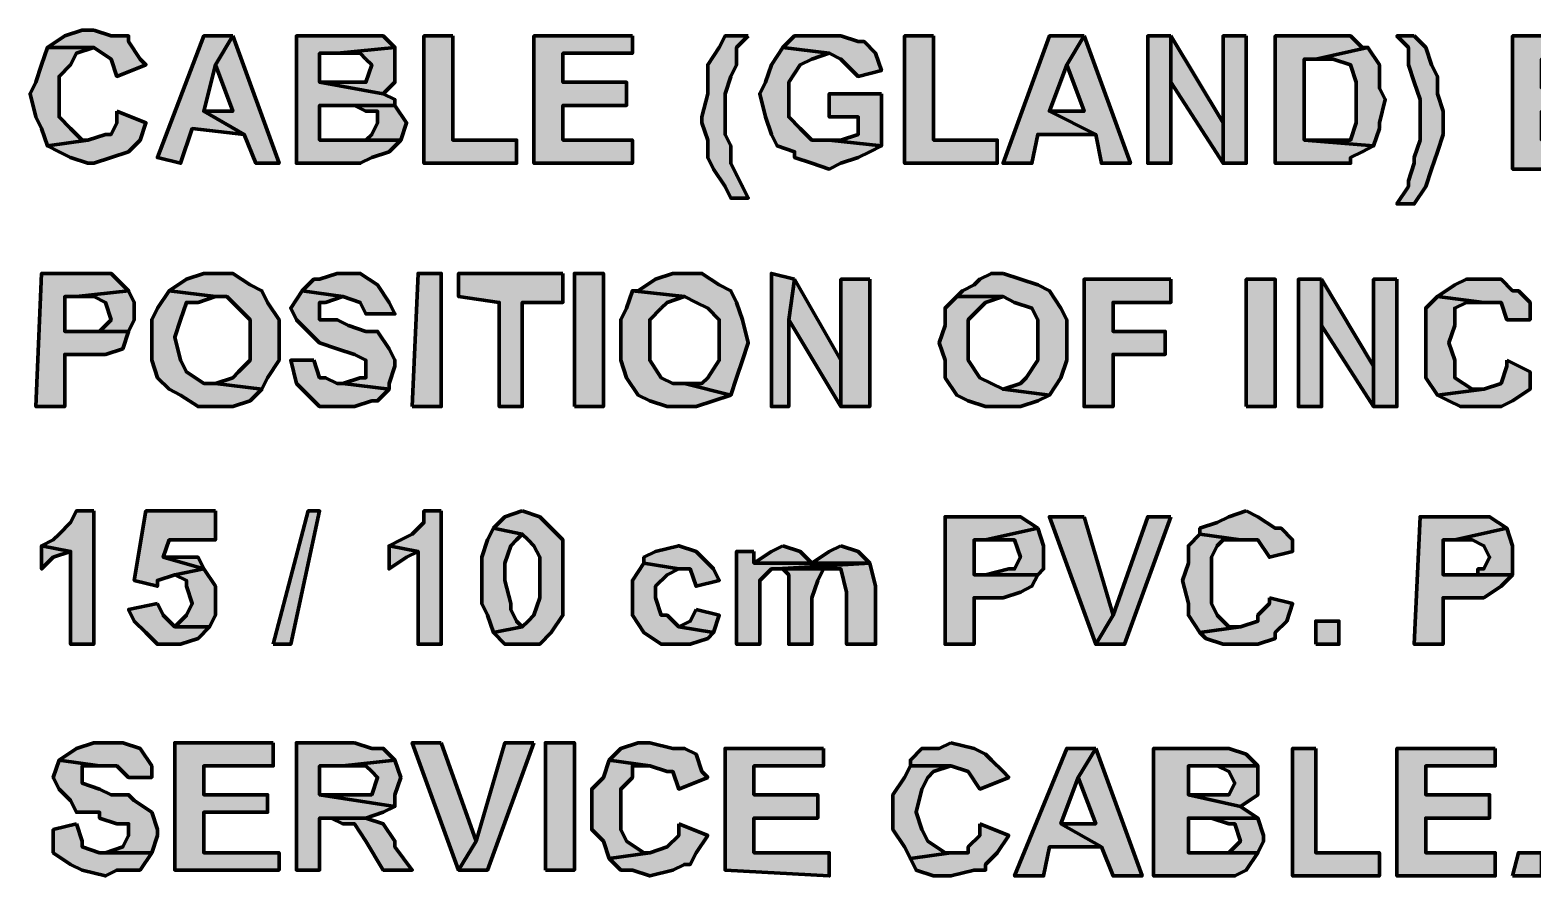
# Model space of a CAD drawing. Header units: inches. Extents: x 16 to 776, y 37 to 575.
# Drawn here: x 253.67 to 296.92, y 134.17 to 158.5 of the extents above; entities that cross this region are included whole.
import ezdxf

# ---------------------------------------------------------------- set-up
doc = ezdxf.new("R2010")
doc.units = ezdxf.units.IN
doc.header["$MEASUREMENT"] = 0
doc.layers.add('H', color=7, linetype='CONTINUOUS', lineweight=100)
doc.layers.add('P', color=250, linetype='CONTINUOUS', lineweight=100)

msp = doc.modelspace()

# ---------------------------------------------------------------- hatches: boundary and pattern name
at = {"layer": 'H', "linetype": 'Continuous'}
for points in [[(255.5, 158.5), (255.167, 158.5), (254.667, 158.333), (254.167, 158), (255.5, 158), (256, 157.667), (256.167, 157.167), (257, 157.5), (256.833, 157.667), (256.5, 158.167), (256.5, 158.333), (256, 158.333)], [(259.5, 158.333), (258.667, 158.333), (257.333, 154.833), (258, 154.667), (258.333, 155.667), (259.833, 155.5), (258.667, 156.167), (259, 157.5)], [(259.5, 158.333), (259, 157.5), (259.5, 156.167), (258.667, 156.167), (259.833, 155.5), (260.167, 154.667), (260.833, 154.667)], [(262.833, 158.333), (261.333, 158.333), (261.333, 154.667), (262.5, 154.667), (263.167, 154.667), (263.5, 154.833), (264, 155), (264.333, 155.333), (262, 155.333), (262, 156.333), (262.667, 156.333), (264.167, 156.333), (264.167, 156.5), (263.833, 156.667), (262, 157), (262, 157.833), (262.5, 157.833), (264.167, 158), (263.833, 158.333), (263.5, 158.333), (263.333, 158.333)], [(265.833, 158.333), (265, 158.333), (265, 154.667), (267.667, 154.667), (267.667, 155.333), (265.833, 155.333)], [(271, 158.333), (268.167, 158.333), (268.167, 154.667), (271, 154.667), (271, 155.333), (269, 155.333), (269, 156.333), (270.833, 156.333), (270.833, 157), (269, 157), (269, 157.833), (271, 157.833)], [(274.333, 158.333), (273.833, 158.333), (273.667, 158.333), (273.5, 158), (273.167, 157.5), (273.167, 157), (273.167, 156.667), (273, 156), (273, 155.833), (273.167, 155.333), (273.167, 154.833), (273.333, 154.5), (273.667, 154), (273.833, 153.667), (274.333, 153.667), (274.167, 154), (274, 154.333), (273.833, 154.667), (273.833, 155.167), (273.667, 155.5), (273.667, 156), (273.667, 156.167), (273.667, 156.667), (273.833, 157.167), (274, 157.5), (274, 158)], [(276.667, 158.333), (276.167, 158.333), (275.667, 158.333), (275.333, 158), (276.667, 157.833), (277, 157.667), (277.5, 157.167), (278.167, 157.333), (278, 157.833), (277.667, 158.167), (277.5, 158.167), (277, 158.333)], [(279.667, 158.333), (278.833, 158.333), (278.833, 154.667), (281.5, 154.667), (281.5, 155.333), (279.667, 155.333)], [(284, 158.333), (283, 158.333), (281.667, 154.667), (282.5, 154.667), (282.667, 155.5), (284.333, 155.5), (283, 156.167), (283.5, 157.5)], [(284, 158.333), (283.5, 157.5), (284, 156.167), (283, 156.167), (284.333, 155.5), (284.5, 154.667), (285.333, 154.667)], [(286.5, 158.333), (285.833, 158.333), (285.833, 154.667), (286.5, 154.667), (286.5, 157)], [(286.5, 158.333), (286.5, 157), (288, 154.667), (288, 155.833)], [(288.667, 158.333), (288, 158.333), (288, 155.833), (288, 154.667), (288.667, 154.667)], [(290.833, 158.333), (289.5, 158.333), (289.5, 154.667), (290.833, 154.667), (291.167, 154.667), (291.667, 154.667), (291.667, 154.833), (292, 155), (292.333, 155.167), (290.333, 155.333), (290.333, 157.667), (290.667, 157.667), (292.167, 158), (292, 158), (291.667, 158.333), (291.5, 158.333)], [(293.5, 158.333), (293, 158.333), (293.333, 158), (293.333, 157.5), (293.5, 157), (293.667, 156.5), (293.667, 156), (293.667, 155.833), (293.667, 155.333), (293.5, 154.833), (293.5, 154.667), (293.333, 154.167), (293.333, 154), (293, 153.5), (293.5, 153.5), (293.833, 154), (294, 154.5), (294.167, 155), (294.333, 155.5), (294.333, 156), (294.333, 156.167), (294.167, 156.667), (294.167, 157.167), (294, 157.5), (293.833, 158)], [(298, 158.333), (296.333, 158.333), (296.333, 154.5), (297.667, 154.5), (298.167, 154.5), (298.5, 154.667), (299, 154.833), (299.333, 155.167), (297.167, 155.333), (297.167, 156.167), (297.833, 156.167), (299.333, 156.167), (299.333, 156.333), (298.833, 156.667), (297.167, 156.833), (297.167, 157.667), (297.667, 157.667), (299.333, 157.833), (299, 158.167), (298.5, 158.333)], [(254.167, 158), (254, 157.5), (253.833, 157), (253.667, 156.667), (253.833, 156), (254, 155.667), (254.167, 155.167), (255.333, 155.333), (255.167, 155.333), (254.833, 155.667), (254.5, 156), (254.5, 156.667), (254.5, 157.167), (254.833, 157.5), (255, 157.833), (255.5, 158)], [(264.167, 158), (262.5, 157.833), (262.667, 157.833), (263.167, 157.833), (263.333, 157.667), (263.5, 157.5), (263.333, 157), (263.167, 157), (262.5, 157), (262, 157), (263.833, 156.667), (264.167, 157), (264.167, 157.5)], [(275.333, 158), (275, 157.5), (274.833, 157), (274.667, 156.667), (274.833, 156), (275, 155.5), (275.167, 155.167), (275.667, 155), (275.667, 154.833), (276.167, 154.667), (276.667, 154.5), (277, 154.667), (277.5, 154.833), (277.833, 155), (278.167, 155.167), (276.667, 155.333), (276.167, 155.333), (275.833, 155.667), (275.5, 156), (275.5, 156.667), (275.5, 157), (275.833, 157.5), (276.167, 157.667), (276.667, 157.833)], [(292.167, 158), (290.667, 157.667), (290.833, 157.667), (291.167, 157.667), (291.667, 157.5), (291.833, 157), (291.833, 156.5), (291.833, 156.167), (291.833, 155.833), (291.667, 155.333), (291.167, 155.333), (290.833, 155.333), (290.333, 155.333), (292.333, 155.167), (292.5, 155.667), (292.5, 155.833), (292.667, 156.5), (292.5, 156.833), (292.5, 157.333), (292.5, 157.5)], [(278.167, 156.667), (276.667, 156.667), (276.667, 156), (277.5, 156), (277.5, 155.5), (277, 155.333), (276.667, 155.333), (278.167, 155.167)], [(256.167, 156.167), (256.167, 155.833), (256, 155.5), (255.833, 155.5), (255.333, 155.333), (254.167, 155.167), (254.5, 155), (254.833, 154.833), (255.333, 154.667), (255.5, 154.667), (256, 154.833), (256.5, 155), (256.833, 155.333), (257, 155.833)], [(264.167, 156.333), (262.667, 156.333), (263, 156.333), (263.333, 156.167), (263.667, 156.167), (263.667, 155.833), (263.5, 155.5), (263.333, 155.333), (262.833, 155.333), (262, 155.333), (264.333, 155.333), (264.5, 155.833)], [(255.167, 151.5), (254, 151.5), (253.833, 147.667), (254.667, 147.667), (254.667, 149.167), (255.167, 149.167), (255.333, 149.167), (255.833, 149.167), (256.333, 149.333), (256.5, 149.833), (254.667, 149.833), (254.667, 150.833), (255, 150.833), (256.5, 151), (256, 151.5), (255.667, 151.5)], [(259, 151.5), (258.667, 151.5), (258.167, 151.333), (257.667, 151), (259, 150.833), (259.333, 150.833), (259.667, 150.5), (260, 150.167), (260, 149.667), (260, 149.5), (260, 149), (259.667, 148.667), (259.5, 148.5), (259, 148.333), (260.333, 148.167), (260.5, 148.5), (260.833, 149), (260.833, 149.5), (260.833, 149.667), (260.833, 150.167), (260.5, 150.667), (260.333, 151), (260, 151.167), (259.5, 151.5)], [(262.667, 151.5), (262.5, 151.5), (262, 151.333), (261.833, 151.333), (261.5, 151), (262.667, 150.833), (263.167, 150.667), (263.333, 150.333), (264.167, 150.333), (264, 150.667), (263.667, 151.167), (263.167, 151.5)], [(264.667, 147.667), (264.833, 151.5), (265.5, 151.5), (265.5, 147.667)], [(269, 151.5), (266, 151.5), (266, 150.833), (267.167, 150.667), (267.167, 147.667), (267.833, 147.667), (267.833, 150.667), (269, 150.667)], [(269.333, 147.667), (269.333, 151.5), (270.167, 151.5), (270.167, 147.667)], [(272.5, 151.5), (272.167, 151.5), (271.667, 151.333), (271.167, 151), (271, 151), (272.5, 150.833), (272.833, 150.667), (273.167, 150.5), (273.5, 150.167), (273.5, 149.5), (273.5, 149), (273.167, 148.5), (273, 148.333), (272.5, 148.333), (273.833, 148), (274, 148.5), (274.167, 149), (274.333, 149.5), (274.167, 150.167), (274, 150.667), (273.833, 151), (273.5, 151.167), (273, 151.5)], [(275.667, 151.333), (275, 151.5), (275, 147.667), (275.5, 147.667), (275.5, 150.167)], [(281.667, 151.5), (281.333, 151.5), (281, 151.333), (280.833, 151.167), (280.5, 151), (280.333, 150.833), (281.667, 150.833), (282, 150.667), (282.5, 150.5), (282.667, 150.167), (282.667, 149.5), (282.667, 149), (282.333, 148.5), (282.167, 148.333), (281.667, 148.167), (283, 148), (283.333, 148.5), (283.5, 149), (283.5, 149.5), (283.5, 150.167), (283.333, 150.5), (283, 151), (282.667, 151.167), (282.167, 151.333)], [(256.5, 151), (255, 150.833), (255.5, 150.833), (255.833, 150.667), (256, 150.167), (255.833, 150), (255.667, 149.833), (255, 149.833), (254.667, 149.833), (256.5, 149.833), (256.667, 150.167), (256.667, 150.667)], [(257.667, 151), (257.333, 150.5), (257.167, 150.167), (257.167, 149.5), (257.167, 149), (257.333, 148.5), (257.667, 148.167), (258, 148), (258.5, 147.667), (259, 147.667), (259.5, 147.667), (260, 147.833), (260.333, 148.167), (259, 148.333), (258.667, 148.333), (258.167, 148.667), (258, 149), (257.833, 149.667), (258, 150.167), (258.167, 150.667), (258.5, 150.667), (259, 150.833)], [(261.5, 151), (261.167, 150.5), (261.333, 150.167), (261.667, 149.833), (262, 149.5), (262.5, 149.333), (263, 149.167), (263.333, 149), (263.333, 148.833), (263.333, 148.5), (263.167, 148.5), (262.667, 148.333), (264, 148.167), (264, 148.333), (264.167, 148.833), (264.167, 149), (264, 149.333), (263.667, 149.833), (263.333, 149.833), (262.833, 150), (262.5, 150.167), (262, 150.167), (262, 150.5), (262, 150.667), (262.167, 150.667), (262.667, 150.833)], [(271, 151), (270.833, 150.5), (270.667, 150.167), (270.667, 149.5), (270.667, 149), (270.833, 148.5), (271.167, 148), (271.5, 147.833), (272, 147.667), (272.5, 147.667), (272.833, 147.667), (273.333, 147.833), (273.833, 148), (272.5, 148.333), (272.167, 148.333), (271.833, 148.5), (271.5, 149), (271.5, 149.5), (271.5, 150.167), (271.833, 150.5), (272, 150.667), (272.5, 150.833)], [(275.667, 151.333), (275.5, 150.167), (277, 147.667), (277, 149)], [(277.833, 151.333), (277, 151.333), (277, 149), (277, 147.667), (277.833, 147.667)], [(286.5, 151.333), (284, 151.333), (284, 147.667), (284.833, 147.667), (284.833, 149.167), (286.333, 149.167), (286.333, 149.833), (284.833, 149.833), (284.833, 150.667), (286.5, 150.667)], [(288.667, 147.667), (288.667, 151.333), (289.5, 151.333), (289.5, 147.667)], [(290.833, 151.333), (290.167, 151.333), (290.167, 147.667), (290.833, 147.667), (290.833, 150)], [(290.833, 151.333), (290.833, 150), (292.333, 147.667), (292.333, 148.833)], [(293, 151.333), (292.333, 151.333), (292.333, 148.833), (292.333, 147.667), (293, 147.667)], [(295.5, 151.333), (295, 151.333), (294.667, 151.167), (294.167, 150.833), (295.5, 150.667), (296, 150.667), (296.167, 150.167), (296.833, 150.167), (296.833, 150.667), (296.5, 151), (296.333, 151), (296, 151.333)], [(280.333, 150.833), (280, 150.5), (280, 150), (279.833, 149.5), (280, 149), (280, 148.5), (280.333, 148), (280.667, 147.833), (281.167, 147.667), (281.667, 147.667), (282.167, 147.667), (282.667, 147.833), (283, 148), (281.667, 148.167), (281.333, 148.333), (281, 148.5), (280.667, 149), (280.667, 149.5), (280.667, 150.167), (281, 150.5), (281.167, 150.667), (281.667, 150.833)], [(294.167, 150.833), (293.833, 150.5), (293.833, 150), (293.833, 149.333), (293.833, 149), (293.833, 148.5), (294.167, 148), (295.5, 148.167), (295.167, 148.167), (294.667, 148.5), (294.667, 149), (294.5, 149.5), (294.667, 150), (294.667, 150.5), (295, 150.667), (295.5, 150.667)], [(261.833, 149), (261.167, 149), (261.333, 148.333), (261.667, 148), (262, 147.667), (262.667, 147.667), (263, 147.667), (263.5, 147.833), (263.667, 147.833), (264, 148.167), (262.667, 148.333), (262.5, 148.333), (262.167, 148.5), (262, 148.5)], [(296.167, 149), (296.167, 148.833), (296, 148.333), (295.5, 148.167), (294.167, 148), (294.5, 147.833), (294.833, 147.667), (295.5, 147.667), (296, 147.667), (296.333, 147.833), (296.833, 148.167), (296.833, 148.667)], [(255.5, 144.667), (255, 144.667), (254.833, 144.333), (254.5, 144), (254.333, 143.833), (254, 143.667), (254.833, 143.5), (254.833, 140.833), (255.5, 140.833)], [(259, 144.667), (257, 144.667), (256.667, 142.667), (257.333, 142.5), (257.333, 142.667), (257.833, 142.833), (258.667, 143), (257.5, 143.333), (257.667, 143.833), (259, 143.833)], [(260.667, 140.833), (261.667, 144.667), (262, 144.667), (261.167, 140.833)], [(265.5, 144.667), (265, 144.667), (265, 144.333), (264.667, 144), (264.333, 143.833), (264, 143.667), (264.833, 143.5), (264.833, 140.833), (265.5, 140.833)], [(267.833, 144.667), (267.333, 144.5), (267, 144.167), (267.833, 144), (268, 143.833), (268.167, 143.667), (268.333, 143.333), (268.333, 142.667), (268.333, 142.167), (268.167, 141.667), (268, 141.5), (267.833, 141.333), (267, 141.167), (267.333, 140.833), (267.833, 140.833), (268.333, 140.833), (268.667, 141.167), (269, 141.667), (269, 142), (269, 142.667), (269, 142.833), (269, 143.333), (269, 143.833), (268.667, 144.167), (268.333, 144.5)], [(281.333, 144.5), (280, 144.5), (280, 140.833), (280.833, 140.833), (280.833, 142.167), (281.333, 142.167), (281.667, 142.167), (282.167, 142.333), (282.5, 142.5), (282.667, 142.833), (280.833, 142.833), (280.833, 143.833), (281.167, 143.833), (282.667, 144.167), (282.167, 144.5), (281.833, 144.5)], [(284, 144.5), (283, 144.5), (284.333, 140.833), (284.833, 141.667)], [(286.5, 144.5), (285.833, 144.5), (284.833, 141.667), (284.333, 140.833), (285.167, 140.833)], [(288.667, 144.667), (288.167, 144.5), (287.833, 144.333), (287.333, 144.167), (287.333, 144), (288.5, 143.833), (288.667, 143.833), (289, 143.833), (289.333, 143.333), (290, 143.5), (290, 143.833), (289.667, 144.167), (289.5, 144.167), (289, 144.5)], [(294.833, 144.5), (293.667, 144.5), (293.5, 140.833), (294.333, 140.833), (294.333, 142.167), (294.833, 142.167), (295, 142.167), (295.5, 142.167), (296, 142.5), (296.333, 142.833), (294.333, 142.833), (294.333, 143.833), (294.667, 143.833), (296.167, 144.167), (295.667, 144.5), (295.5, 144.5)], [(267, 144.167), (266.833, 143.833), (266.667, 143.333), (266.667, 142.667), (266.667, 142), (266.833, 141.667), (267, 141.167), (267.833, 141.333), (267.667, 141.5), (267.5, 141.833), (267.5, 142), (267.333, 142.667), (267.333, 143.167), (267.5, 143.667), (267.667, 143.833), (267.833, 144)], [(282.667, 144.167), (281.167, 143.833), (281.833, 143.833), (282, 143.833), (282.167, 143.333), (282, 143), (281.833, 143), (281.167, 142.833), (280.833, 142.833), (282.667, 142.833), (282.833, 143), (282.833, 143.333), (282.833, 143.667)], [(296.167, 144.167), (294.667, 143.833), (295.167, 143.833), (295.5, 143.667), (295.667, 143.333), (295.5, 143), (295.333, 143), (295.333, 142.833), (294.667, 142.833), (294.333, 142.833), (296.333, 142.833), (296.333, 143.333), (296.333, 143.667)], [(254, 143.667), (254, 143), (254.333, 143.333), (254.833, 143.5)], [(264, 143.667), (264, 143), (264.5, 143.333), (264.833, 143.5)], [(272.333, 143.667), (271.667, 143.5), (271.333, 143.333), (271.333, 143.167), (272.333, 143), (272.667, 143), (272.833, 142.5), (273.5, 142.667), (273.333, 143), (273, 143.333), (272.833, 143.5)], [(275.333, 143.667), (275, 143.5), (274.5, 143.167), (276.167, 143.167), (275.833, 143.5)], [(277, 143.667), (276.667, 143.5), (276.167, 143.167), (274.5, 143.167), (277.833, 143.167), (277.5, 143.5)], [(287.333, 144), (287, 143.667), (287, 143.167), (286.833, 142.667), (287, 142), (287, 141.667), (287.333, 141.167), (288.5, 141.333), (288.167, 141.333), (287.833, 141.667), (287.667, 142), (287.667, 142.667), (287.667, 143.333), (287.833, 143.667), (288, 143.833), (288.5, 143.833)], [(258, 143.333), (257.5, 143.333), (258.667, 143), (258.5, 143.333)], [(271.333, 143.167), (271, 142.667), (271, 142.167), (271, 142), (271, 141.667), (271.333, 141.167), (271.833, 140.833), (272.333, 140.833), (272.667, 140.833), (273.167, 141), (273.333, 141.167), (272.333, 141.333), (272, 141.667), (271.833, 141.667), (271.667, 142.167), (271.667, 142.5), (272, 142.833), (272.333, 143)], [(274.5, 143.5), (274, 143.5), (274, 140.833), (274.667, 140.833), (274.667, 142.167), (274.667, 142.667), (275, 143), (275.167, 143), (277.833, 143.167), (274.5, 143.167)], [(277.833, 143.167), (275.167, 143), (276.833, 143), (277, 143), (277.167, 142.333), (277.167, 140.833), (278, 140.833), (278, 142.5)], [(258.667, 143), (257.833, 142.833), (258.167, 142.667), (258.167, 142.5), (258.333, 142), (258.167, 141.667), (257.833, 141.333), (258.833, 141.333), (259, 141.667), (259, 142), (259, 142.5)], [(275.167, 143), (275.333, 143), (275.5, 142.833), (275.5, 142.333), (275.5, 140.833), (276.167, 140.833), (276.167, 142), (276.167, 142.167), (276.333, 142.667), (276.5, 143), (276.833, 143)], [(257.333, 142), (256.5, 141.833), (256.667, 141.5), (257, 141.167), (257.333, 140.833), (257.833, 140.833), (258, 140.833), (258.5, 141), (258.833, 141.333), (257.833, 141.333), (257.5, 141.667)], [(289.333, 142.167), (289.333, 142), (289, 141.667), (289, 141.5), (288.5, 141.333), (287.333, 141.167), (287.5, 141), (288, 140.833), (288.5, 140.833), (288.667, 140.833), (289, 140.833), (289.5, 141), (289.5, 141.167), (289.833, 141.5), (290, 142)], [(272.833, 141.833), (272.667, 141.5), (272.333, 141.333), (273.333, 141.167), (273.5, 141.667)], [(290.667, 140.833), (290.667, 141.5), (291.333, 141.5), (291.333, 140.833)], [(255.667, 138), (255.5, 138), (255, 137.833), (254.5, 137.5), (255.667, 137.333), (256.167, 137.333), (256.5, 137), (257.167, 137), (257.167, 137.333), (256.833, 137.833), (256.333, 138)], [(260.667, 138), (257.833, 138), (257.833, 134.333), (260.833, 134.333), (260.833, 134.833), (258.667, 134.833), (258.667, 136), (260.5, 136), (260.5, 136.5), (258.667, 136.5), (258.667, 137.333), (260.667, 137.333)], [(263, 138), (261.333, 138), (261.333, 134.333), (262, 134.333), (262, 135.833), (262.333, 135.833), (263.333, 135.833), (263.833, 136), (264.167, 136.167), (262, 136.5), (262, 137.333), (262.667, 137.333), (264.167, 137.5), (263.833, 137.833), (263.5, 137.833)], [(265.5, 138), (264.667, 138), (266, 134.333), (266.5, 135.167)], [(268.167, 138), (267.333, 138), (266.5, 135.167), (266, 134.333), (266.833, 134.333)], [(268.5, 134.333), (268.5, 138), (269.333, 138), (269.333, 134.333)], [(271.5, 138), (271.167, 138), (270.667, 137.833), (270.333, 137.5), (271.5, 137.333), (272, 137.167), (272.167, 137.167), (272.333, 136.667), (273.167, 137), (273, 137.167), (272.833, 137.667), (272.5, 137.833), (272.167, 137.833)], [(280.167, 138), (279.833, 137.833), (279.333, 137.833), (279, 137.5), (279, 137.333), (280.167, 137.333), (280.667, 137.167), (281, 136.667), (281.833, 137), (281.667, 137.167), (281.333, 137.5), (281.167, 137.667), (280.833, 137.833)], [(276.5, 137.833), (273.667, 137.833), (273.667, 134.333), (276.667, 134.167), (276.667, 134.833), (274.5, 134.833), (274.5, 135.833), (276.333, 135.833), (276.333, 136.5), (274.5, 136.5), (274.5, 137.333), (276.5, 137.333)], [(284.333, 137.833), (283.5, 137.833), (282, 134.167), (282.833, 134.167), (283, 135), (284.5, 135), (283.333, 135.667), (283.833, 137)], [(284.333, 137.833), (283.833, 137), (284.333, 135.667), (283.333, 135.667), (284.5, 135), (284.833, 134.167), (285.667, 134.167)], [(287.667, 137.833), (286, 137.833), (286, 134.167), (287.333, 134.167), (287.833, 134.167), (288.167, 134.167), (288.333, 134.167), (288.667, 134.333), (289, 134.833), (287, 134.833), (287, 135.833), (287.5, 135.833), (289, 135.833), (288.5, 136.167), (287, 136.5), (287, 137.333), (287.333, 137.333), (289, 137.333), (288.667, 137.667), (288.167, 137.833)], [(290.667, 137.833), (290, 137.833), (290, 134.167), (292.5, 134.167), (292.5, 134.833), (290.667, 134.833)], [(295.833, 137.833), (293, 137.833), (293, 134.167), (295.833, 134.167), (295.833, 134.833), (293.833, 134.833), (293.833, 135.833), (295.667, 135.833), (295.667, 136.5), (293.833, 136.5), (293.833, 137.333), (295.833, 137.333)], [(254.5, 137.5), (254.333, 137), (254.5, 136.667), (254.833, 136.333), (255, 136), (255.667, 136), (255.667, 135.833), (256.167, 135.667), (256.5, 135.667), (256.5, 135.333), (256.333, 135), (255.833, 134.833), (257.167, 134.833), (257.333, 135.333), (257.333, 135.5), (257.167, 136), (256.667, 136.333), (256.5, 136.5), (256, 136.5), (255.667, 136.667), (255.167, 136.833), (255.167, 137), (255.167, 137.333), (255.667, 137.333)], [(264.167, 137.5), (262.667, 137.333), (262.833, 137.333), (263.333, 137.333), (263.5, 137.167), (263.667, 137), (263.5, 136.5), (263.333, 136.5), (262.667, 136.5), (262, 136.5), (264.167, 136.167), (264.167, 136.5), (264.333, 137)], [(270.333, 137.5), (270.167, 137), (269.833, 136.667), (269.833, 136), (269.833, 135.5), (270.167, 135.167), (270.333, 134.667), (271.5, 134.833), (271.333, 134.833), (270.833, 135.167), (270.667, 135.5), (270.667, 136), (270.667, 136.667), (271, 137), (271, 137.333), (271.5, 137.333)], [(279, 137.333), (278.833, 137), (278.5, 136.5), (278.5, 136), (278.5, 135.5), (278.833, 135), (279, 134.667), (280.167, 134.833), (280, 134.833), (279.5, 135.167), (279.333, 135.5), (279.167, 136), (279.333, 136.667), (279.5, 137), (279.667, 137.167), (280.167, 137.333)], [(289, 137.333), (287.333, 137.333), (287.5, 137.333), (287.833, 137.333), (288.167, 137.167), (288.333, 136.833), (288.167, 136.5), (287.833, 136.5), (287.333, 136.5), (287, 136.5), (288.5, 136.167), (289, 136.5), (289, 137)], [(263.333, 135.833), (262.333, 135.833), (262.667, 135.667), (263, 135.667), (263.333, 135.167), (263.833, 134.333), (264.667, 134.333), (264.167, 135), (264.167, 135.167), (263.833, 135.667)], [(289, 135.833), (287.5, 135.833), (287.667, 135.833), (288.167, 135.667), (288.333, 135.667), (288.5, 135.167), (288.333, 135), (288.167, 134.833), (287.5, 134.833), (287, 134.833), (289, 134.833), (289.167, 135.167), (289.167, 135.333)], [(255, 135.667), (254.333, 135.5), (254.333, 134.833), (254.833, 134.5), (255.167, 134.333), (255.833, 134.167), (256.167, 134.333), (256.5, 134.333), (256.833, 134.333), (257.167, 134.833), (255.833, 134.833), (255.667, 134.833), (255.167, 135), (255.167, 135.167)], [(272.333, 135.667), (272.333, 135.333), (272, 135), (271.5, 134.833), (270.333, 134.667), (270.667, 134.333), (271, 134.333), (271.5, 134.167), (272.167, 134.333), (272.5, 134.5), (272.667, 134.5), (272.833, 134.833), (273.167, 135.333)], [(281, 135.667), (281, 135.333), (280.667, 135), (280.667, 134.833), (280.167, 134.833), (279, 134.667), (279.167, 134.333), (279.667, 134.167), (280.167, 134.167), (280.833, 134.333), (281.167, 134.333), (281.167, 134.5), (281.5, 134.833), (281.833, 135.333)], [(296.333, 134.167), (296.5, 134.833), (297.167, 134.833), (297.167, 134.167)]]:
    msp.add_hatch(color=0, dxfattribs=at).paths.add_polyline_path(points)

# ---------------------------------------------------------------- linework, layer by layer
at = {"layer": 'P', "color": 0, "linetype": 'Continuous'}
for points in [[(255.5, 158.5), (255.167, 158.5), (254.667, 158.333), (254.167, 158), (254.167, 158), (255.5, 158), (255.5, 158), (256, 157.667), (256, 157.667), (256.167, 157.167), (257, 157.5), (256.833, 157.667), (256.5, 158.167), (256.5, 158.333), (256, 158.333), (255.5, 158.5)], [(259.5, 158.333), (258.667, 158.333), (257.333, 154.833), (258, 154.667), (258.333, 155.667), (259.833, 155.5), (258.667, 156.167), (259, 157.5), (259.5, 158.333)], [(259.5, 158.333), (259, 157.5), (259.5, 156.167), (258.667, 156.167), (259.833, 155.5), (260.167, 154.667), (260.833, 154.667), (259.5, 158.333)], [(262.833, 158.333), (261.333, 158.333), (261.333, 154.667), (262.5, 154.667), (263.167, 154.667), (263.5, 154.833), (263.5, 154.833), (264, 155), (264.333, 155.333), (262, 155.333), (262, 156.333), (262.667, 156.333), (264.167, 156.333), (264.167, 156.5), (263.833, 156.667), (262, 157), (262, 157.833), (262.5, 157.833), (264.167, 158), (263.833, 158.333), (263.5, 158.333), (263.333, 158.333), (262.833, 158.333)], [(265.833, 158.333), (265, 158.333), (265, 154.667), (267.667, 154.667), (267.667, 155.333), (265.833, 155.333), (265.833, 158.333)], [(271, 158.333), (268.167, 158.333), (268.167, 154.667), (271, 154.667), (271, 155.333), (269, 155.333), (269, 156.333), (270.833, 156.333), (270.833, 157), (269, 157), (269, 157.833), (271, 157.833), (271, 158.333)], [(274.333, 158.333), (273.833, 158.333), (273.667, 158.333), (273.5, 158), (273.167, 157.5), (273.167, 157), (273.167, 156.667), (273, 156), (273, 155.833), (273.167, 155.333), (273.167, 154.833), (273.333, 154.5), (273.667, 154), (273.833, 153.667), (274.333, 153.667), (274.167, 154), (274, 154.333), (273.833, 154.667), (273.833, 155.167), (273.667, 155.5), (273.667, 156), (273.667, 156.167), (273.667, 156.667), (273.833, 157.167), (274, 157.5), (274, 158), (274.333, 158.333)], [(276.667, 158.333), (276.167, 158.333), (275.667, 158.333), (275.333, 158), (276.667, 157.833), (276.667, 157.833), (277, 157.667), (277, 157.667), (277.5, 157.167), (278.167, 157.333), (278, 157.833), (277.667, 158.167), (277.5, 158.167), (277, 158.333), (276.667, 158.333)], [(279.667, 158.333), (278.833, 158.333), (278.833, 154.667), (281.5, 154.667), (281.5, 155.333), (279.667, 155.333), (279.667, 158.333)], [(284, 158.333), (283, 158.333), (281.667, 154.667), (282.5, 154.667), (282.667, 155.5), (284.333, 155.5), (283, 156.167), (283.5, 157.5), (284, 158.333)], [(284, 158.333), (283.5, 157.5), (284, 156.167), (283, 156.167), (284.333, 155.5), (284.5, 154.667), (285.333, 154.667), (284, 158.333)], [(286.5, 158.333), (285.833, 158.333), (285.833, 154.667), (286.5, 154.667), (286.5, 157), (286.5, 158.333)], [(286.5, 158.333), (286.5, 157), (288, 154.667), (288, 155.833), (286.5, 158.333)], [(288.667, 158.333), (288, 158.333), (288, 155.833), (288, 154.667), (288.667, 154.667), (288.667, 158.333)], [(290.833, 158.333), (289.5, 158.333), (289.5, 154.667), (290.833, 154.667), (291.167, 154.667), (291.667, 154.667), (291.667, 154.833), (292, 155), (292.333, 155.167), (290.333, 155.333), (290.333, 157.667), (290.667, 157.667), (292.167, 158), (292, 158), (291.667, 158.333), (291.5, 158.333), (290.833, 158.333)], [(293.5, 158.333), (293, 158.333), (293.333, 158), (293.333, 157.5), (293.5, 157), (293.5, 157), (293.667, 156.5), (293.667, 156), (293.667, 155.833), (293.667, 155.333), (293.667, 155.333), (293.5, 154.833), (293.5, 154.667), (293.333, 154.167), (293.333, 154), (293, 153.5), (293.5, 153.5), (293.833, 154), (294, 154.5), (294.167, 155), (294.167, 155), (294.333, 155.5), (294.333, 156), (294.333, 156.167), (294.167, 156.667), (294.167, 157.167), (294, 157.5), (293.833, 158), (293.5, 158.333)], [(298, 158.333), (296.333, 158.333), (296.333, 154.5), (297.667, 154.5), (298.167, 154.5), (298.5, 154.667), (298.5, 154.667), (299, 154.833), (299.333, 155.167), (297.167, 155.333), (297.167, 156.167), (297.833, 156.167), (299.333, 156.167), (299.333, 156.333), (298.833, 156.667), (297.167, 156.833), (297.167, 157.667), (297.667, 157.667), (299.333, 157.833), (299, 158.167), (298.5, 158.333), (298.5, 158.333), (298, 158.333)], [(254.167, 158), (254, 157.5), (253.833, 157), (253.667, 156.667), (253.833, 156), (254, 155.667), (254.167, 155.167), (255.333, 155.333), (255.167, 155.333), (254.833, 155.667), (254.833, 155.667), (254.5, 156), (254.5, 156.667), (254.5, 157.167), (254.833, 157.5), (255, 157.833), (255.5, 158), (254.167, 158)], [(264.167, 158), (262.5, 157.833), (262.667, 157.833), (263.167, 157.833), (263.333, 157.667), (263.5, 157.5), (263.333, 157), (263.167, 157), (263.167, 157), (262.5, 157), (262, 157), (263.833, 156.667), (264.167, 157), (264.167, 157.5), (264.167, 158)], [(275.333, 158), (275, 157.5), (275, 157.5), (274.833, 157), (274.667, 156.667), (274.833, 156), (275, 155.5), (275.167, 155.167), (275.667, 155), (275.667, 154.833), (276.167, 154.667), (276.667, 154.5), (277, 154.667), (277.5, 154.833), (277.833, 155), (278.167, 155.167), (276.667, 155.333), (276.167, 155.333), (275.833, 155.667), (275.833, 155.667), (275.5, 156), (275.5, 156.667), (275.5, 157), (275.833, 157.5), (276.167, 157.667), (276.667, 157.833), (275.333, 158)], [(292.167, 158), (290.667, 157.667), (290.833, 157.667), (291.167, 157.667), (291.667, 157.5), (291.833, 157), (291.833, 157), (291.833, 156.5), (291.833, 156.167), (291.833, 155.833), (291.667, 155.333), (291.167, 155.333), (290.833, 155.333), (290.333, 155.333), (292.333, 155.167), (292.5, 155.667), (292.5, 155.833), (292.667, 156.5), (292.5, 156.833), (292.5, 157.333), (292.5, 157.5), (292.167, 158)], [(278.167, 156.667), (276.667, 156.667), (276.667, 156), (277.5, 156), (277.5, 155.5), (277, 155.333), (276.667, 155.333), (278.167, 155.167), (278.167, 156.667)], [(256.167, 156.167), (256.167, 155.833), (256, 155.5), (255.833, 155.5), (255.333, 155.333), (254.167, 155.167), (254.5, 155), (254.833, 154.833), (255.333, 154.667), (255.5, 154.667), (256, 154.833), (256.5, 155), (256.5, 155), (256.833, 155.333), (257, 155.833), (256.167, 156.167)], [(264.167, 156.333), (262.667, 156.333), (263, 156.333), (263.333, 156.167), (263.667, 156.167), (263.667, 155.833), (263.5, 155.5), (263.333, 155.333), (262.833, 155.333), (262, 155.333), (264.333, 155.333), (264.5, 155.833), (264.5, 155.833), (264.167, 156.333)], [(255.167, 151.5), (254, 151.5), (253.833, 147.667), (254.667, 147.667), (254.667, 149.167), (255.167, 149.167), (255.333, 149.167), (255.833, 149.167), (256.333, 149.333), (256.5, 149.833), (254.667, 149.833), (254.667, 150.833), (255, 150.833), (256.5, 151), (256.5, 151), (256, 151.5), (255.667, 151.5), (255.167, 151.5)], [(259, 151.5), (258.667, 151.5), (258.167, 151.333), (258.167, 151.333), (257.667, 151), (257.667, 151), (259, 150.833), (259.333, 150.833), (259.667, 150.5), (260, 150.167), (260, 149.667), (260, 149.5), (260, 149), (259.667, 148.667), (259.5, 148.5), (259, 148.333), (260.333, 148.167), (260.5, 148.5), (260.833, 149), (260.833, 149.5), (260.833, 149.667), (260.833, 150.167), (260.5, 150.667), (260.333, 151), (260, 151.167), (259.5, 151.5), (259, 151.5)], [(262.667, 151.5), (262.5, 151.5), (262, 151.333), (261.833, 151.333), (261.5, 151), (261.5, 151), (262.667, 150.833), (263.167, 150.667), (263.333, 150.333), (264.167, 150.333), (264, 150.667), (263.667, 151.167), (263.667, 151.167), (263.167, 151.5), (262.667, 151.5)], [(264.667, 147.667), (264.833, 151.5), (265.5, 151.5), (265.5, 147.667), (264.667, 147.667)], [(269, 151.5), (266, 151.5), (266, 150.833), (267.167, 150.667), (267.167, 147.667), (267.833, 147.667), (267.833, 150.667), (269, 150.667), (269, 151.5)], [(269.333, 147.667), (269.333, 151.5), (270.167, 151.5), (270.167, 147.667), (269.333, 147.667)], [(272.5, 151.5), (272.167, 151.5), (271.667, 151.333), (271.667, 151.333), (271.167, 151), (271, 151), (272.5, 150.833), (272.833, 150.667), (273.167, 150.5), (273.5, 150.167), (273.5, 149.5), (273.5, 149.5), (273.5, 149), (273.167, 148.5), (273, 148.333), (272.5, 148.333), (273.833, 148), (274, 148.5), (274.167, 149), (274.333, 149.5), (274.333, 149.5), (274.167, 150.167), (274, 150.667), (273.833, 151), (273.5, 151.167), (273, 151.5), (272.5, 151.5)], [(275.667, 151.333), (275, 151.5), (275, 147.667), (275.5, 147.667), (275.5, 150.167), (275.667, 151.333)], [(281.667, 151.5), (281.333, 151.5), (281, 151.333), (280.833, 151.167), (280.5, 151), (280.333, 150.833), (281.667, 150.833), (282, 150.667), (282.5, 150.5), (282.667, 150.167), (282.667, 149.5), (282.667, 149.5), (282.667, 149), (282.333, 148.5), (282.167, 148.333), (281.667, 148.167), (283, 148), (283.333, 148.5), (283.5, 149), (283.5, 149.5), (283.5, 149.5), (283.5, 150.167), (283.333, 150.5), (283, 151), (282.667, 151.167), (282.167, 151.333), (281.667, 151.5)], [(256.5, 151), (255, 150.833), (255, 150.833), (255.5, 150.833), (255.833, 150.667), (256, 150.167), (255.833, 150), (255.667, 149.833), (255.667, 149.833), (255, 149.833), (254.667, 149.833), (256.5, 149.833), (256.5, 149.833), (256.667, 150.167), (256.667, 150.667), (256.5, 151)], [(257.667, 151), (257.333, 150.5), (257.167, 150.167), (257.167, 149.5), (257.167, 149), (257.333, 148.5), (257.667, 148.167), (258, 148), (258.5, 147.667), (259, 147.667), (259.5, 147.667), (260, 147.833), (260.333, 148.167), (260.333, 148.167), (259, 148.333), (258.667, 148.333), (258.167, 148.667), (258.167, 148.667), (258, 149), (257.833, 149.667), (257.833, 149.667), (258, 150.167), (258.167, 150.667), (258.5, 150.667), (259, 150.833), (257.667, 151)], [(261.5, 151), (261.167, 150.5), (261.333, 150.167), (261.667, 149.833), (262, 149.5), (262.5, 149.333), (262.5, 149.333), (263, 149.167), (263.333, 149), (263.333, 148.833), (263.333, 148.5), (263.167, 148.5), (262.667, 148.333), (264, 148.167), (264, 148.333), (264.167, 148.833), (264.167, 149), (264, 149.333), (264, 149.333), (263.667, 149.833), (263.333, 149.833), (262.833, 150), (262.5, 150.167), (262, 150.167), (262, 150.5), (262, 150.667), (262.167, 150.667), (262.667, 150.833), (261.5, 151)], [(271, 151), (270.833, 150.5), (270.667, 150.167), (270.667, 149.5), (270.667, 149), (270.833, 148.5), (271.167, 148), (271.5, 147.833), (272, 147.667), (272.5, 147.667), (272.833, 147.667), (273.333, 147.833), (273.833, 148), (273.833, 148), (272.5, 148.333), (272.167, 148.333), (271.833, 148.5), (271.833, 148.5), (271.5, 149), (271.5, 149.5), (271.5, 149.5), (271.5, 150.167), (271.833, 150.5), (272, 150.667), (272.5, 150.833), (271, 151)], [(275.667, 151.333), (275.5, 150.167), (277, 147.667), (277, 149), (275.667, 151.333)], [(277.833, 151.333), (277, 151.333), (277, 149), (277, 147.667), (277.833, 147.667), (277.833, 151.333)], [(286.5, 151.333), (284, 151.333), (284, 147.667), (284.833, 147.667), (284.833, 149.167), (286.333, 149.167), (286.333, 149.833), (284.833, 149.833), (284.833, 150.667), (286.5, 150.667), (286.5, 151.333)], [(288.667, 147.667), (288.667, 151.333), (289.5, 151.333), (289.5, 147.667), (288.667, 147.667)], [(290.833, 151.333), (290.167, 151.333), (290.167, 147.667), (290.833, 147.667), (290.833, 150), (290.833, 151.333)], [(290.833, 151.333), (290.833, 150), (292.333, 147.667), (292.333, 148.833), (290.833, 151.333)], [(293, 151.333), (292.333, 151.333), (292.333, 148.833), (292.333, 147.667), (293, 147.667), (293, 151.333)], [(295.5, 151.333), (295, 151.333), (294.667, 151.167), (294.167, 150.833), (294.167, 150.833), (295.5, 150.667), (295.5, 150.667), (296, 150.667), (296, 150.667), (296.167, 150.167), (296.833, 150.167), (296.833, 150.667), (296.5, 151), (296.333, 151), (296, 151.333), (295.5, 151.333)], [(280.333, 150.833), (280, 150.5), (280, 150), (279.833, 149.5), (280, 149), (280, 148.5), (280.333, 148), (280.667, 147.833), (281.167, 147.667), (281.667, 147.667), (282.167, 147.667), (282.667, 147.833), (283, 148), (283, 148), (281.667, 148.167), (281.333, 148.333), (281, 148.5), (281, 148.5), (280.667, 149), (280.667, 149.5), (280.667, 149.5), (280.667, 150.167), (281, 150.5), (281.167, 150.667), (281.667, 150.833), (280.333, 150.833)], [(294.167, 150.833), (293.833, 150.5), (293.833, 150), (293.833, 149.333), (293.833, 149), (293.833, 148.5), (294.167, 148), (295.5, 148.167), (295.167, 148.167), (294.667, 148.5), (294.667, 148.5), (294.667, 149), (294.5, 149.5), (294.667, 150), (294.667, 150.5), (295, 150.667), (295.5, 150.667), (294.167, 150.833)], [(261.833, 149), (261.167, 149), (261.167, 149), (261.333, 148.333), (261.667, 148), (261.667, 148), (262, 147.667), (262.667, 147.667), (263, 147.667), (263.5, 147.833), (263.667, 147.833), (264, 148.167), (262.667, 148.333), (262.5, 148.333), (262.167, 148.5), (262, 148.5), (261.833, 149)], [(296.167, 149), (296.167, 148.833), (296, 148.333), (296, 148.333), (295.5, 148.167), (294.167, 148), (294.5, 147.833), (294.833, 147.667), (295.5, 147.667), (295.5, 147.667), (296, 147.667), (296.333, 147.833), (296.333, 147.833), (296.833, 148.167), (296.833, 148.667), (296.167, 149)], [(255.5, 144.667), (255, 144.667), (254.833, 144.333), (254.5, 144), (254.333, 143.833), (254, 143.667), (254.833, 143.5), (254.833, 140.833), (255.5, 140.833), (255.5, 144.667)], [(259, 144.667), (257, 144.667), (256.667, 142.667), (257.333, 142.5), (257.333, 142.667), (257.833, 142.833), (258.667, 143), (257.5, 143.333), (257.667, 143.833), (259, 143.833), (259, 144.667)], [(260.667, 140.833), (261.667, 144.667), (262, 144.667), (261.167, 140.833), (260.667, 140.833)], [(265.5, 144.667), (265, 144.667), (265, 144.333), (264.667, 144), (264.333, 143.833), (264, 143.667), (264.833, 143.5), (264.833, 140.833), (265.5, 140.833), (265.5, 144.667)], [(267.833, 144.667), (267.333, 144.5), (267, 144.167), (267, 144.167), (267.833, 144), (268, 143.833), (268.167, 143.667), (268.333, 143.333), (268.333, 142.667), (268.333, 142.167), (268.167, 141.667), (268, 141.5), (267.833, 141.333), (267, 141.167), (267.333, 140.833), (267.833, 140.833), (268.333, 140.833), (268.667, 141.167), (268.667, 141.167), (269, 141.667), (269, 142), (269, 142.667), (269, 142.833), (269, 143.333), (269, 143.833), (268.667, 144.167), (268.333, 144.5), (267.833, 144.667)], [(281.333, 144.5), (280, 144.5), (280, 140.833), (280.833, 140.833), (280.833, 142.167), (281.333, 142.167), (281.667, 142.167), (282.167, 142.333), (282.5, 142.5), (282.667, 142.833), (280.833, 142.833), (280.833, 143.833), (281.167, 143.833), (282.667, 144.167), (282.667, 144.167), (282.167, 144.5), (281.833, 144.5), (281.333, 144.5)], [(284, 144.5), (283, 144.5), (284.333, 140.833), (284.833, 141.667), (284, 144.5)], [(286.5, 144.5), (285.833, 144.5), (284.833, 141.667), (284.333, 140.833), (285.167, 140.833), (286.5, 144.5)], [(288.667, 144.667), (288.167, 144.5), (287.833, 144.333), (287.333, 144.167), (287.333, 144), (288.5, 143.833), (288.667, 143.833), (289, 143.833), (289, 143.833), (289.333, 143.333), (290, 143.5), (290, 143.833), (289.667, 144.167), (289.5, 144.167), (289, 144.5), (288.667, 144.667)], [(294.833, 144.5), (293.667, 144.5), (293.5, 140.833), (294.333, 140.833), (294.333, 142.167), (294.833, 142.167), (295, 142.167), (295.5, 142.167), (296, 142.5), (296.333, 142.833), (294.333, 142.833), (294.333, 143.833), (294.667, 143.833), (296.167, 144.167), (296.167, 144.167), (295.667, 144.5), (295.5, 144.5), (294.833, 144.5)], [(267, 144.167), (266.833, 143.833), (266.667, 143.333), (266.667, 142.667), (266.667, 142.667), (266.667, 142), (266.833, 141.667), (267, 141.167), (267.833, 141.333), (267.667, 141.5), (267.5, 141.833), (267.5, 142), (267.333, 142.667), (267.333, 143.167), (267.5, 143.667), (267.667, 143.833), (267.833, 144), (267, 144.167)], [(282.667, 144.167), (281.167, 143.833), (281.167, 143.833), (281.833, 143.833), (282, 143.833), (282.167, 143.333), (282, 143), (281.833, 143), (281.833, 143), (281.167, 142.833), (280.833, 142.833), (282.667, 142.833), (282.833, 143), (282.833, 143.333), (282.833, 143.667), (282.667, 144.167)], [(296.167, 144.167), (294.667, 143.833), (294.667, 143.833), (295.167, 143.833), (295.5, 143.667), (295.667, 143.333), (295.5, 143), (295.333, 143), (295.333, 142.833), (294.667, 142.833), (294.333, 142.833), (296.333, 142.833), (296.333, 142.833), (296.333, 143.333), (296.333, 143.667), (296.167, 144.167)], [(254, 143.667), (254, 143), (254, 143), (254.333, 143.333), (254.833, 143.5), (254, 143.667)], [(264, 143.667), (264, 143), (264, 143), (264.5, 143.333), (264.833, 143.5), (264, 143.667)], [(272.333, 143.667), (272.333, 143.667), (271.667, 143.5), (271.333, 143.333), (271.333, 143.167), (272.333, 143), (272.667, 143), (272.833, 142.5), (273.5, 142.667), (273.333, 143), (273, 143.333), (272.833, 143.5), (272.333, 143.667)], [(275.333, 143.667), (275, 143.5), (274.5, 143.167), (276.167, 143.167), (275.833, 143.5), (275.333, 143.667)], [(277, 143.667), (276.667, 143.5), (276.167, 143.167), (274.5, 143.167), (277.833, 143.167), (277.5, 143.5), (277.5, 143.5), (277, 143.667)], [(287.333, 144), (287, 143.667), (287, 143.167), (286.833, 142.667), (287, 142), (287, 141.667), (287.333, 141.167), (288.5, 141.333), (288.167, 141.333), (287.833, 141.667), (287.833, 141.667), (287.667, 142), (287.667, 142.667), (287.667, 143.333), (287.833, 143.667), (288, 143.833), (288.5, 143.833), (287.333, 144)], [(258, 143.333), (257.5, 143.333), (258.667, 143), (258.5, 143.333), (258, 143.333)], [(271.333, 143.167), (271, 142.667), (271, 142.167), (271, 142), (271, 141.667), (271.333, 141.167), (271.333, 141.167), (271.833, 140.833), (272.333, 140.833), (272.667, 140.833), (273.167, 141), (273.333, 141.167), (272.333, 141.333), (272, 141.667), (271.833, 141.667), (271.667, 142.167), (271.667, 142.5), (272, 142.833), (272.333, 143), (271.333, 143.167)], [(274.5, 143.5), (274, 143.5), (274, 140.833), (274.667, 140.833), (274.667, 142.167), (274.667, 142.167), (274.667, 142.667), (275, 143), (275.167, 143), (277.833, 143.167), (274.5, 143.167), (274.5, 143.5)], [(277.833, 143.167), (275.167, 143), (276.833, 143), (277, 143), (277, 143), (277.167, 142.333), (277.167, 140.833), (278, 140.833), (278, 142.5), (278, 142.5), (277.833, 143.167)], [(258.667, 143), (257.833, 142.833), (258.167, 142.667), (258.167, 142.5), (258.333, 142), (258.333, 142), (258.167, 141.667), (257.833, 141.333), (258.833, 141.333), (259, 141.667), (259, 142), (259, 142.5), (258.667, 143)], [(275.167, 143), (275.333, 143), (275.5, 142.833), (275.5, 142.333), (275.5, 140.833), (276.167, 140.833), (276.167, 142), (276.167, 142.167), (276.333, 142.667), (276.5, 143), (276.833, 143), (275.167, 143)], [(257.333, 142), (256.5, 141.833), (256.667, 141.5), (257, 141.167), (257.333, 140.833), (257.833, 140.833), (258, 140.833), (258.5, 141), (258.833, 141.333), (257.833, 141.333), (257.5, 141.667), (257.333, 142)], [(289.333, 142.167), (289.333, 142), (289, 141.667), (289, 141.5), (288.5, 141.333), (287.333, 141.167), (287.5, 141), (288, 140.833), (288.5, 140.833), (288.667, 140.833), (289, 140.833), (289.5, 141), (289.5, 141.167), (289.833, 141.5), (290, 142), (289.333, 142.167)], [(272.833, 141.833), (272.667, 141.5), (272.333, 141.333), (273.333, 141.167), (273.5, 141.667), (272.833, 141.833)], [(290.667, 140.833), (290.667, 141.5), (291.333, 141.5), (291.333, 140.833), (290.667, 140.833)], [(255.667, 138), (255.5, 138), (255, 137.833), (255, 137.833), (254.5, 137.5), (254.5, 137.5), (255.667, 137.333), (256.167, 137.333), (256.5, 137), (257.167, 137), (257.167, 137.333), (256.833, 137.833), (256.833, 137.833), (256.333, 138), (255.667, 138)], [(260.667, 138), (257.833, 138), (257.833, 134.333), (260.833, 134.333), (260.833, 134.833), (258.667, 134.833), (258.667, 136), (260.5, 136), (260.5, 136.5), (258.667, 136.5), (258.667, 137.333), (260.667, 137.333), (260.667, 138)], [(263, 138), (261.333, 138), (261.333, 134.333), (262, 134.333), (262, 135.833), (262.333, 135.833), (263.333, 135.833), (263.833, 136), (264.167, 136.167), (262, 136.5), (262, 137.333), (262.667, 137.333), (264.167, 137.5), (264.167, 137.5), (263.833, 137.833), (263.5, 137.833), (263, 138)], [(265.5, 138), (264.667, 138), (266, 134.333), (266.5, 135.167), (265.5, 138)], [(268.167, 138), (267.333, 138), (266.5, 135.167), (266, 134.333), (266.833, 134.333), (268.167, 138)], [(268.5, 134.333), (268.5, 138), (269.333, 138), (269.333, 134.333), (268.5, 134.333)], [(271.5, 138), (271.167, 138), (270.667, 137.833), (270.333, 137.5), (270.333, 137.5), (271.5, 137.333), (271.5, 137.333), (272, 137.167), (272.167, 137.167), (272.333, 136.667), (273.167, 137), (273, 137.167), (272.833, 137.667), (272.5, 137.833), (272.167, 137.833), (271.5, 138)], [(280.167, 138), (279.833, 137.833), (279.333, 137.833), (279, 137.5), (279, 137.333), (280.167, 137.333), (280.167, 137.333), (280.667, 137.167), (280.667, 137.167), (281, 136.667), (281.833, 137), (281.667, 137.167), (281.333, 137.5), (281.167, 137.667), (280.833, 137.833), (280.167, 138)], [(276.5, 137.833), (273.667, 137.833), (273.667, 134.333), (276.667, 134.167), (276.667, 134.833), (274.5, 134.833), (274.5, 135.833), (276.333, 135.833), (276.333, 136.5), (274.5, 136.5), (274.5, 137.333), (276.5, 137.333), (276.5, 137.833)], [(284.333, 137.833), (283.5, 137.833), (282, 134.167), (282.833, 134.167), (283, 135), (284.5, 135), (283.333, 135.667), (283.833, 137), (284.333, 137.833)], [(284.333, 137.833), (283.833, 137), (284.333, 135.667), (283.333, 135.667), (284.5, 135), (284.833, 134.167), (285.667, 134.167), (284.333, 137.833)], [(287.667, 137.833), (286, 137.833), (286, 134.167), (287.333, 134.167), (287.833, 134.167), (288.167, 134.167), (288.333, 134.167), (288.667, 134.333), (289, 134.833), (287, 134.833), (287, 135.833), (287.5, 135.833), (289, 135.833), (289, 135.833), (288.5, 136.167), (287, 136.5), (287, 137.333), (287.333, 137.333), (289, 137.333), (288.667, 137.667), (288.167, 137.833), (288.167, 137.833), (287.667, 137.833)], [(290.667, 137.833), (290, 137.833), (290, 134.167), (292.5, 134.167), (292.5, 134.833), (290.667, 134.833), (290.667, 137.833)], [(295.833, 137.833), (293, 137.833), (293, 134.167), (295.833, 134.167), (295.833, 134.833), (293.833, 134.833), (293.833, 135.833), (295.667, 135.833), (295.667, 136.5), (293.833, 136.5), (293.833, 137.333), (295.833, 137.333), (295.833, 137.833)], [(254.5, 137.5), (254.333, 137), (254.5, 136.667), (254.833, 136.333), (255, 136), (255.667, 136), (255.667, 135.833), (256.167, 135.667), (256.5, 135.667), (256.5, 135.333), (256.333, 135), (256.333, 135), (255.833, 134.833), (257.167, 134.833), (257.167, 134.833), (257.333, 135.333), (257.333, 135.5), (257.167, 136), (257.167, 136), (256.667, 136.333), (256.5, 136.5), (256, 136.5), (255.667, 136.667), (255.167, 136.833), (255.167, 137), (255.167, 137.333), (255.167, 137.333), (255.667, 137.333), (254.5, 137.5)], [(264.167, 137.5), (262.667, 137.333), (262.833, 137.333), (263.333, 137.333), (263.5, 137.167), (263.667, 137), (263.5, 136.5), (263.333, 136.5), (263.333, 136.5), (262.667, 136.5), (262, 136.5), (264.167, 136.167), (264.167, 136.5), (264.333, 137), (264.333, 137), (264.167, 137.5)], [(270.333, 137.5), (270.167, 137), (269.833, 136.667), (269.833, 136), (269.833, 135.5), (270.167, 135.167), (270.333, 134.667), (271.5, 134.833), (271.333, 134.833), (270.833, 135.167), (270.833, 135.167), (270.667, 135.5), (270.667, 136), (270.667, 136.667), (271, 137), (271, 137.333), (271.5, 137.333), (270.333, 137.5)], [(279, 137.333), (278.833, 137), (278.5, 136.5), (278.5, 136), (278.5, 135.5), (278.833, 135), (279, 134.667), (280.167, 134.833), (280, 134.833), (279.5, 135.167), (279.5, 135.167), (279.333, 135.5), (279.167, 136), (279.333, 136.667), (279.5, 137), (279.667, 137.167), (280.167, 137.333), (279, 137.333)], [(289, 137.333), (287.333, 137.333), (287.5, 137.333), (287.833, 137.333), (288.167, 137.167), (288.333, 136.833), (288.167, 136.5), (287.833, 136.5), (287.833, 136.5), (287.333, 136.5), (287, 136.5), (288.5, 136.167), (289, 136.5), (289, 137), (289, 137.333)], [(263.333, 135.833), (262.333, 135.833), (262.667, 135.667), (263, 135.667), (263, 135.667), (263.333, 135.167), (263.833, 134.333), (264.667, 134.333), (264.167, 135), (264.167, 135.167), (263.833, 135.667), (263.333, 135.833)], [(289, 135.833), (287.5, 135.833), (287.667, 135.833), (288.167, 135.667), (288.333, 135.667), (288.5, 135.167), (288.333, 135), (288.167, 134.833), (287.5, 134.833), (287, 134.833), (289, 134.833), (289.167, 135.167), (289.167, 135.333), (289, 135.833)], [(255, 135.667), (254.333, 135.5), (254.333, 135.5), (254.333, 134.833), (254.833, 134.5), (254.833, 134.5), (255.167, 134.333), (255.833, 134.167), (256.167, 134.333), (256.5, 134.333), (256.833, 134.333), (257.167, 134.833), (255.833, 134.833), (255.667, 134.833), (255.167, 135), (255.167, 135.167), (255, 135.667)], [(272.333, 135.667), (272.333, 135.333), (272, 135), (272, 135), (271.5, 134.833), (270.333, 134.667), (270.667, 134.333), (271, 134.333), (271.5, 134.167), (271.5, 134.167), (272.167, 134.333), (272.5, 134.5), (272.667, 134.5), (272.833, 134.833), (273.167, 135.333), (272.333, 135.667)], [(281, 135.667), (281, 135.333), (280.667, 135), (280.667, 134.833), (280.167, 134.833), (279, 134.667), (279.167, 134.333), (279.667, 134.167), (280.167, 134.167), (280.167, 134.167), (280.833, 134.333), (281.167, 134.333), (281.167, 134.5), (281.5, 134.833), (281.833, 135.333), (281, 135.667)], [(296.333, 134.167), (296.5, 134.833), (297.167, 134.833), (297.167, 134.167), (296.333, 134.167)]]:
    msp.add_lwpolyline(points, dxfattribs=at)

doc.saveas('drawing.dxf')
